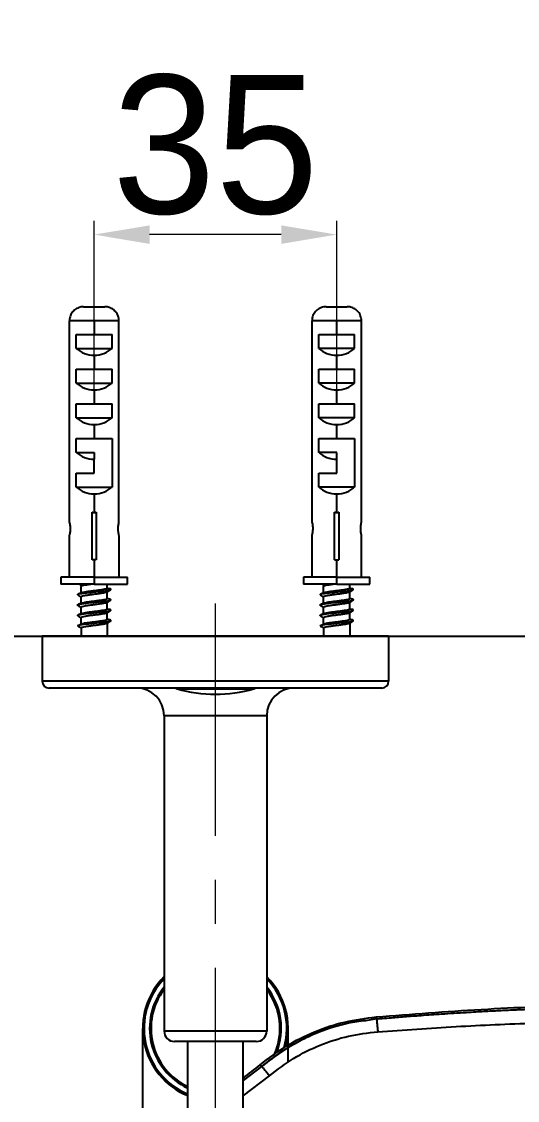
# Model space of a CAD drawing. Extents: x 0 to 3160, y 0 to 2315.
# Drawn here: x 1104.3 to 1175.9, y 1997.6 to 2153.3 of the extents above; entities that cross this region are included whole.
import ezdxf

# ---------------------------------------------------------------- set-up
doc = ezdxf.new("R2010")
doc.units = 0
doc.header["$LTSCALE"] = 4
doc.header["$MEASUREMENT"] = 0
doc.header["$PDMODE"] = 3
doc.header["$PDSIZE"] = -10
doc.linetypes.add('CENTER2', pattern=[28.575, 19.05, -3.175, 3.175, -3.175])
doc.layers.get('0').update_dxf_attribs({"linetype": 'CONTINUOUS'})
doc.layers.get('DEFPOINTS').update_dxf_attribs({"linetype": 'CONTINUOUS'})
doc.layers.add('1', color=7, linetype='CONTINUOUS', true_color=0xffffff)
doc.layers.add('Cneter', color=1, linetype='CENTER2', lineweight=13)
doc.layers.add('DEF_LAYER_ASSEM_MEMBER', color=7, linetype='CONTINUOUS')
doc.styles.add('Daelim Dimension', font='')
doc.styles.get('Daelim Dimension').set_extended_font_data('나눔고딕')
doc.dimstyles.new('DEFAULT', dxfattribs={"dimscale": 2, "dimtxt": 2, "dimasz": 2, "dimexe": 0, "dimexo": 2, "dimgap": 1, "dimtad": 1, "dimdec": 1, "dimzin": 9, "dimdsep": 46, "dimtxsty": 'Daelim Dimension', "dimcen": 0.5, "dimclrd": 252, "dimclre": 252, "dimclrt": 3, "dimadec": 1, "dimazin": 0, "dimtfac": 1, "dimtdec": 1, "dimtix": 1, "dimtmove": 0, "dimatfit": 3, "dimfxl": 1, "dimtolj": 1, "dimtzin": 1, "dimlwd": 9, "dimlwe": 9, "dimarcsym": 0})

# ---------------------------------------------------------------- blocks, each defined once
blk = doc.blocks.new('*D3')
at = {"color": 5, "lineweight": 9, "ltscale": 0.5, "transparency": 16777216}
for p, q in [((1114.8, 2098.3), (1114.8, 2124.52)), ((1149.8, 2098.3), (1149.8, 2124.52)), ((1141.8, 2122.52), (1122.8, 2122.52))]:
    blk.add_line(p, q, dxfattribs=at)
at = {"color": 5, "ltscale": 0.5, "transparency": 16777216}
for points in [[(1122.8, 2123.85), (1122.8, 2121.18), (1114.8, 2122.52)], [(1141.8, 2123.85), (1141.8, 2121.18), (1149.8, 2122.52)]]:
    blk.add_solid(points, dxfattribs=at)
at = {"layer": 'DEFPOINTS', "color": 0, "ltscale": 0.5, "transparency": 16777216}
for p in [(1114.8, 2122.52), (1114.8, 2094.3), (1149.8, 2094.3)]:
    blk.add_point(p, dxfattribs=at)
at = {"color": 7, "ltscale": 0.5, "transparency": 16777216, "insert": (1132.3, 2135.42), "char_height": 20, "attachment_point": 5, "style": 'Daelim Dimension'}
blk.add_mtext('\\A1;35', dxfattribs=at)
blk = doc.blocks.new('*D4')
at = {"color": 5, "lineweight": 9, "ltscale": 0.5, "transparency": 16777216}
for p, q in [((1036.95, 2094.6), (1036.95, 2201)), ((1227.66, 2094.6), (1227.66, 2201)), ((1219.66, 2199), (1044.95, 2199))]:
    blk.add_line(p, q, dxfattribs=at)
at = {"color": 5, "ltscale": 0.5, "transparency": 16777216}
for points in [[(1044.95, 2200.33), (1044.95, 2197.67), (1036.95, 2199)], [(1219.66, 2200.33), (1219.66, 2197.67), (1227.66, 2199)]]:
    blk.add_solid(points, dxfattribs=at)
at = {"layer": 'DEFPOINTS', "color": 0, "ltscale": 0.5, "transparency": 16777216}
for p in [(1036.95, 2199), (1036.95, 2090.6), (1227.66, 2090.6)]:
    blk.add_point(p, dxfattribs=at)
at = {"color": 7, "ltscale": 0.5, "transparency": 16777216, "insert": (1123.8, 2211.89), "char_height": 20, "attachment_point": 5, "style": 'Daelim Dimension'}
blk.add_mtext('\\A1;150~210', dxfattribs=at)
blk = doc.blocks.new('*D7')
at = {"color": 5, "lineweight": 9, "ltscale": 0.5, "transparency": 16777216}
for p, q in [((1072.3, 2030.36), (1072.3, 2160.95)), ((1192.3, 2027.29), (1192.3, 2160.95)), ((1080.3, 2158.95), (1184.3, 2158.95))]:
    blk.add_line(p, q, dxfattribs=at)
at = {"color": 5, "ltscale": 0.5, "transparency": 16777216}
for points in [[(1080.3, 2160.29), (1080.3, 2157.62), (1072.3, 2158.95)], [(1184.3, 2160.29), (1184.3, 2157.62), (1192.3, 2158.95)]]:
    blk.add_solid(points, dxfattribs=at)
at = {"layer": 'DEFPOINTS', "color": 0, "ltscale": 0.5, "transparency": 16777216}
for p in [(1192.3, 2158.95), (1072.3, 2026.36), (1192.3, 2023.29)]:
    blk.add_point(p, dxfattribs=at)
at = {"color": 7, "ltscale": 0.5, "transparency": 16777216, "insert": (1132.3, 2171.8), "char_height": 20, "attachment_point": 5, "style": 'Daelim Dimension'}
blk.add_mtext('\\A1;120', dxfattribs=at)
blk = doc.blocks.new('*D9')
at = {"color": 5, "lineweight": 9, "ltscale": 0.5, "transparency": 16777216}
for p, q in [((1347.93, 2064.6), (1549.75, 2064.6)), ((1547.75, 2056.6), (1547.75, 1466.49)), ((1136.3, 1458.49), (1549.75, 1458.49))]:
    blk.add_line(p, q, dxfattribs=at)
at = {"color": 5, "ltscale": 0.5, "transparency": 16777216}
for points in [[(1546.41, 2056.6), (1549.08, 2056.6), (1547.75, 2064.6)], [(1546.41, 1466.49), (1549.08, 1466.49), (1547.75, 1458.49)]]:
    blk.add_solid(points, dxfattribs=at)
at = {"layer": 'DEFPOINTS', "color": 0, "ltscale": 0.5, "transparency": 16777216}
for p in [(1343.93, 2064.6), (1132.3, 1458.49), (1547.75, 1458.49)]:
    blk.add_point(p, dxfattribs=at)
at = {"color": 7, "ltscale": 0.5, "transparency": 16777216, "insert": (1534.86, 1761.55), "char_height": 20, "attachment_point": 5, "rotation": 90, "style": 'Daelim Dimension'}
blk.add_mtext('\\A1;606', dxfattribs=at)

msp = doc.modelspace()

# ---------------------------------------------------------------- linework, layer by layer
at = {"ltscale": 0.5}
msp.add_line((684.04, 2064.6), (2163.88, 2064.6), dxfattribs=at)
at = {"layer": '1', "color": 7, "linetype": 'Continuous'}
for p, q in [((1113.28, 2112.1), (1116.32, 2112.1)), ((1148.28, 2112.1), (1151.32, 2112.1)), ((1114.8, 2110.1), (1111.24, 2110.1)), ((1111.24, 2080.97), (1111.24, 2110.1)), ((1118.37, 2110.1), (1114.8, 2110.1)), ((1114.8, 2110.1), (1114.8, 2108.1)), ((1118.37, 2080.97), (1118.37, 2110.1)), ((1149.8, 2110.1), (1146.24, 2110.1)), ((1146.24, 2080.97), (1146.24, 2110.1)), ((1153.37, 2110.1), (1149.8, 2110.1)), ((1149.8, 2108.1), (1149.8, 2110.1)), ((1153.37, 2080.97), (1153.37, 2110.1)), ((1112.21, 2108.1), (1114.8, 2108.1)), ((1112.21, 2106.1), (1112.21, 2108.1)), ((1114.8, 2108.1), (1117.39, 2108.1)), ((1117.39, 2106.1), (1117.39, 2108.1)), ((1147.21, 2108.1), (1149.8, 2108.1)), ((1147.21, 2106.1), (1147.21, 2108.1)), ((1149.8, 2108.1), (1152.39, 2108.1)), ((1152.39, 2106.1), (1152.39, 2108.1)), ((1112.21, 2106.1), (1117.39, 2106.1)), ((1152.39, 2106.1), (1147.21, 2106.1)), ((1114.8, 2105.1), (1114.8, 2103.1)), ((1149.8, 2103.1), (1149.8, 2105.1)), ((1112.21, 2103.1), (1114.8, 2103.1)), ((1112.21, 2101.1), (1112.21, 2103.1)), ((1114.8, 2103.1), (1117.39, 2103.1)), ((1117.39, 2101.1), (1117.39, 2103.1)), ((1147.21, 2103.1), (1149.8, 2103.1)), ((1147.21, 2101.1), (1147.21, 2103.1)), ((1149.8, 2103.1), (1152.39, 2103.1)), ((1152.39, 2101.1), (1152.39, 2103.1)), ((1112.21, 2101.1), (1117.39, 2101.1)), ((1114.8, 2100.1), (1114.8, 2098.1)), ((1152.39, 2101.1), (1147.21, 2101.1)), ((1149.8, 2098.1), (1149.8, 2100.1)), ((1112.21, 2098.1), (1114.8, 2098.1)), ((1112.21, 2096.1), (1112.21, 2098.1)), ((1114.8, 2098.1), (1117.39, 2098.1)), ((1117.39, 2096.1), (1117.39, 2098.1)), ((1147.21, 2098.1), (1149.8, 2098.1)), ((1147.21, 2096.1), (1147.21, 2098.1)), ((1149.8, 2098.1), (1152.39, 2098.1)), ((1152.39, 2096.1), (1152.39, 2098.1)), ((1112.21, 2096.1), (1117.39, 2096.1)), ((1114.8, 2095.1), (1114.8, 2093.1)), ((1152.39, 2096.1), (1147.21, 2096.1)), ((1149.8, 2093.1), (1149.8, 2095.1)), ((1112.21, 2093.1), (1114.8, 2093.1)), ((1112.21, 2091.1), (1112.21, 2093.1)), ((1114.8, 2093.1), (1117.39, 2093.1)), ((1117.39, 2093.1), (1117.39, 2086.1)), ((1147.21, 2093.1), (1149.8, 2093.1)), ((1147.21, 2091.1), (1147.21, 2093.1)), ((1149.8, 2093.1), (1152.39, 2093.1)), ((1152.39, 2093.1), (1152.39, 2086.1)), ((1112.21, 2091.1), (1114.8, 2091.1)), ((1114.8, 2091.1), (1114.8, 2090.1)), ((1149.8, 2091.1), (1147.21, 2091.1)), ((1149.8, 2090.1), (1149.8, 2091.1)), ((1114.8, 2088.1), (1114.8, 2090.1)), ((1149.8, 2088.1), (1149.8, 2090.1)), ((1112.21, 2088.1), (1114.8, 2088.1)), ((1112.21, 2086.1), (1112.21, 2088.1)), ((1147.21, 2088.1), (1149.8, 2088.1)), ((1147.21, 2086.1), (1147.21, 2088.1)), ((1112.21, 2086.1), (1117.39, 2086.1)), ((1152.39, 2086.1), (1147.21, 2086.1)), ((1114.8, 2085.1), (1114.8, 2082.41)), ((1149.8, 2082.41), (1149.8, 2085.1)), ((1114.5, 2075.6), (1114.5, 2082.48)), ((1115.1, 2082.48), (1115.1, 2075.6)), ((1149.5, 2075.6), (1149.5, 2082.48)), ((1150.1, 2082.48), (1150.1, 2075.6)), ((1111.2, 2079.11), (1111.2, 2073.1)), ((1118.4, 2073.1), (1118.4, 2079.11)), ((1146.2, 2079.11), (1146.2, 2073.1)), ((1153.4, 2073.1), (1153.4, 2079.11)), ((1115.1, 2075.6), (1114.5, 2075.6)), ((1114.8, 2075.6), (1114.8, 2073.1)), ((1149.5, 2075.6), (1150.1, 2075.6)), ((1149.8, 2073.1), (1149.8, 2075.6)), ((1110, 2073.1), (1110, 2072.1)), ((1114.8, 2073.1), (1110, 2073.1)), ((1114.8, 2072.1), (1110, 2072.1)), ((1112.92, 2071.85), (1112.92, 2071.74)), ((1112.92, 2070.83), (1112.92, 2071.74)), ((1114.8, 2073.1), (1114.8, 2072.1)), ((1114.8, 2073.1), (1119.6, 2073.1)), ((1114.8, 2072.1), (1119.6, 2072.1)), ((1116.69, 2071.54), (1116.69, 2072.1)), ((1119.6, 2072.1), (1119.6, 2073.1)), ((1145, 2073.1), (1145, 2072.1)), ((1149.8, 2073.1), (1145, 2073.1)), ((1149.8, 2072.1), (1145, 2072.1)), ((1147.92, 2071.85), (1147.92, 2071.74)), ((1147.92, 2070.83), (1147.92, 2071.74)), ((1149.8, 2072.1), (1149.8, 2073.1)), ((1149.8, 2073.1), (1154.6, 2073.1)), ((1149.8, 2072.1), (1154.6, 2072.1)), ((1151.69, 2071.54), (1151.69, 2072.1)), ((1154.6, 2072.1), (1154.6, 2073.1)), ((1112.92, 2069.32), (1112.92, 2070.24)), ((1116.69, 2070.04), (1116.69, 2070.97)), ((1147.92, 2069.32), (1147.92, 2070.24)), ((1151.69, 2070.04), (1151.69, 2070.97)), ((1112.92, 2067.82), (1112.92, 2068.74)), ((1116.69, 2068.54), (1116.69, 2069.49)), ((1147.92, 2067.82), (1147.92, 2068.74)), ((1151.69, 2068.54), (1151.69, 2069.49)), ((1112.92, 2066.29), (1112.92, 2067.24)), ((1116.69, 2067.04), (1116.69, 2067.99)), ((1147.92, 2066.29), (1147.92, 2067.24)), ((1151.69, 2067.04), (1151.69, 2067.99)), ((1112.92, 2065.74), (1112.92, 2064.6)), ((1116.69, 2066.49), (1116.69, 2064.6)), ((1147.92, 2065.74), (1147.92, 2064.6)), ((1151.69, 2066.49), (1151.69, 2064.6)), ((1155.51, 2009.66), (1155.53, 2009.36)), ((1155.53, 2009.36), (1153.94, 2009.11)), ((1138.97, 2002.52), (1136.3, 2000.46)), ((1138.78, 2002.75), (1138.97, 2002.52)), ((1138.97, 2002.52), (1138.99, 2002.5)), ((1136.3, 1998.25), (1140.1, 2001.17))]:
    msp.add_line(p, q, dxfattribs=at)
for centre, start_param, end_param in [((1114.8, 2108.38), 3.90924, 4.712389), ((1114.8, 2108.38), 4.712389, 5.515538), ((1149.8, 2108.38), 3.90924, 4.712389), ((1149.8, 2108.38), 4.712389, 5.515538), ((1114.8, 2103.38), 3.90924, 4.712389), ((1114.8, 2103.38), 4.712389, 5.515538), ((1149.8, 2103.38), 3.90924, 4.712389), ((1149.8, 2103.38), 4.712389, 5.515538), ((1114.8, 2098.38), 3.90924, 4.712389), ((1114.8, 2098.38), 4.712389, 5.515538), ((1149.8, 2098.38), 3.90924, 4.712389), ((1149.8, 2098.38), 4.712389, 5.515538), ((1114.8, 2093.38), 3.90924, 4.712389), ((1149.8, 2093.38), 3.90924, 4.712389), ((1114.8, 2088.38), 3.90924, 4.712389), ((1114.8, 2088.38), 4.712389, 5.515538), ((1149.8, 2088.38), 3.90924, 4.712389), ((1149.8, 2088.38), 4.712389, 5.515538)]:
    msp.add_ellipse(centre, major_axis=(3.6, 0), ratio=0.909091, start_param=start_param, end_param=end_param, dxfattribs=at)
for points, knots in [([(1113.28, 2112.1), (1113.05, 2112.1), (1112.81, 2112.07), (1112.37, 2111.91), (1112.16, 2111.79), (1111.8, 2111.5), (1111.65, 2111.33), (1111.41, 2110.94), (1111.33, 2110.73), (1111.25, 2110.38), (1111.24, 2110.24), (1111.24, 2110.1)], [0, 0, 0, 0, 0.222179, 0.222179, 0.444896, 0.444896, 0.660359, 0.660359, 0.872339, 0.872339, 1, 1, 1, 1]), ([(1118.37, 2110.1), (1118.37, 2110.33), (1118.33, 2110.55), (1118.18, 2110.97), (1118.07, 2111.17), (1117.8, 2111.52), (1117.63, 2111.67), (1117.25, 2111.91), (1117.03, 2112), (1116.66, 2112.09), (1116.49, 2112.1), (1116.32, 2112.1)], [0, 0, 0, 0, 0.210475, 0.210475, 0.420919, 0.420919, 0.631855, 0.631855, 0.844512, 0.844512, 1, 1, 1, 1]), ([(1148.28, 2112.1), (1148.05, 2112.1), (1147.81, 2112.07), (1147.37, 2111.91), (1147.16, 2111.79), (1146.8, 2111.5), (1146.65, 2111.33), (1146.41, 2110.94), (1146.33, 2110.73), (1146.25, 2110.38), (1146.24, 2110.24), (1146.24, 2110.1)], [0, 0, 0, 0, 0.222179, 0.222179, 0.444896, 0.444896, 0.660359, 0.660359, 0.872339, 0.872339, 1, 1, 1, 1]), ([(1153.37, 2110.1), (1153.37, 2110.33), (1153.33, 2110.55), (1153.18, 2110.97), (1153.07, 2111.17), (1152.8, 2111.52), (1152.63, 2111.67), (1152.25, 2111.91), (1152.03, 2112), (1151.66, 2112.09), (1151.49, 2112.1), (1151.32, 2112.1)], [0, 0, 0, 0, 0.210475, 0.210475, 0.420919, 0.420919, 0.631855, 0.631855, 0.844512, 0.844512, 1, 1, 1, 1]), ([(1111.24, 2080.97), (1111.25, 2080.91), (1111.27, 2080.84), (1111.3, 2080.67), (1111.32, 2080.57), (1111.34, 2080.36), (1111.34, 2080.24), (1111.35, 2080.02), (1111.34, 2079.91), (1111.32, 2079.71), (1111.31, 2079.61), (1111.28, 2079.43), (1111.27, 2079.35), (1111.24, 2079.22), (1111.22, 2079.17), (1111.21, 2079.12), (1111.2, 2079.1), (1111.2, 2079.1)], [0, 0, 0, 0, 0.130372, 0.130372, 0.260778, 0.260778, 0.390104, 0.390104, 0.5147, 0.5147, 0.638474, 0.638474, 0.766412, 0.766412, 0.897176, 0.897176, 1, 1, 1, 1]), ([(1118.4, 2079.1), (1118.4, 2079.1), (1118.4, 2079.1), (1118.4, 2079.11), (1118.39, 2079.14), (1118.37, 2079.22), (1118.36, 2079.28), (1118.33, 2079.42), (1118.31, 2079.51), (1118.28, 2079.71), (1118.27, 2079.82), (1118.26, 2080.04), (1118.26, 2080.15), (1118.27, 2080.37), (1118.28, 2080.47), (1118.31, 2080.66), (1118.32, 2080.75), (1118.35, 2080.88), (1118.36, 2080.93), (1118.37, 2080.97)], [0, 0, 0, 0, 0.025111, 0.025111, 0.149041, 0.149041, 0.273737, 0.273737, 0.402646, 0.402646, 0.533133, 0.533133, 0.659652, 0.659652, 0.782891, 0.782891, 0.908576, 0.908576, 1, 1, 1, 1]), ([(1146.24, 2080.97), (1146.25, 2080.91), (1146.27, 2080.84), (1146.3, 2080.67), (1146.32, 2080.57), (1146.34, 2080.36), (1146.34, 2080.24), (1146.35, 2080.02), (1146.34, 2079.91), (1146.32, 2079.71), (1146.31, 2079.61), (1146.28, 2079.43), (1146.27, 2079.35), (1146.24, 2079.22), (1146.22, 2079.17), (1146.21, 2079.12), (1146.2, 2079.1), (1146.2, 2079.1)], [0, 0, 0, 0, 0.130372, 0.130372, 0.260778, 0.260778, 0.390104, 0.390104, 0.5147, 0.5147, 0.638474, 0.638474, 0.766412, 0.766412, 0.897176, 0.897176, 1, 1, 1, 1]), ([(1153.4, 2079.1), (1153.4, 2079.1), (1153.4, 2079.1), (1153.4, 2079.11), (1153.39, 2079.14), (1153.37, 2079.22), (1153.36, 2079.28), (1153.33, 2079.42), (1153.31, 2079.51), (1153.28, 2079.71), (1153.27, 2079.82), (1153.26, 2080.04), (1153.26, 2080.15), (1153.27, 2080.37), (1153.28, 2080.47), (1153.31, 2080.66), (1153.32, 2080.75), (1153.35, 2080.88), (1153.36, 2080.93), (1153.37, 2080.97)], [0, 0, 0, 0, 0.025111, 0.025111, 0.149041, 0.149041, 0.273737, 0.273737, 0.402646, 0.402646, 0.533133, 0.533133, 0.659652, 0.659652, 0.782891, 0.782891, 0.908576, 0.908576, 1, 1, 1, 1]), ([(1113.25, 2071.88), (1113.12, 2071.9), (1112.93, 2071.92), (1112.78, 2071.95), (1112.74, 2071.96)], [0, 0, 0, 0, 0.663259, 1, 1, 1, 1]), ([(1114.81, 2072.11), (1114.72, 2072.1), (1114.64, 2072.09), (1114.35, 2072.06), (1114.14, 2072.03), (1113.76, 2071.97), (1113.58, 2071.95), (1113.29, 2071.89), (1113.17, 2071.87), (1112.99, 2071.81), (1112.94, 2071.78), (1112.92, 2071.75), (1112.92, 2071.74), (1112.92, 2071.74)], [0, 0, 0, 0, 0.083074, 0.083074, 0.299494, 0.299494, 0.51592, 0.51592, 0.732355, 0.732355, 0.948771, 0.948771, 1, 1, 1, 1]), ([(1148.25, 2071.88), (1148.12, 2071.9), (1147.93, 2071.92), (1147.78, 2071.95), (1147.74, 2071.96)], [0, 0, 0, 0, 0.663259, 1, 1, 1, 1]), ([(1149.81, 2072.11), (1149.72, 2072.1), (1149.64, 2072.09), (1149.35, 2072.06), (1149.14, 2072.03), (1148.76, 2071.97), (1148.58, 2071.95), (1148.29, 2071.89), (1148.17, 2071.87), (1147.99, 2071.81), (1147.94, 2071.78), (1147.92, 2071.75), (1147.92, 2071.74), (1147.92, 2071.74)], [0, 0, 0, 0, 0.083074, 0.083074, 0.299494, 0.299494, 0.51592, 0.51592, 0.732355, 0.732355, 0.948771, 0.948771, 1, 1, 1, 1]), ([(1112.46, 2070.54), (1112.38, 2070.57), (1112.4, 2070.66), (1113.1, 2070.78), (1113.9, 2070.87), (1114.25, 2070.9)], [0, 0, 0, 0, 0.297374, 0.71404, 1, 1, 1, 1]), ([(1112.92, 2070.79), (1112.92, 2070.82), (1112.95, 2070.84), (1113.09, 2070.9), (1113.2, 2070.92), (1113.47, 2070.98), (1113.63, 2071.01), (1113.99, 2071.06), (1114.17, 2071.08), (1114.37, 2071.11)], [0, 0, 0, 0, 0.254545, 0.254545, 0.509066, 0.509066, 0.763547, 0.763547, 1, 1, 1, 1]), ([(1114.37, 2070.56), (1114.16, 2070.53), (1113.96, 2070.5), (1113.6, 2070.45), (1113.44, 2070.42), (1113.18, 2070.37), (1113.08, 2070.34), (1112.95, 2070.29), (1112.92, 2070.26), (1112.92, 2070.24)], [0, 0, 0, 0, 0.254461, 0.254461, 0.508979, 0.508979, 0.763453, 0.763453, 1, 1, 1, 1]), ([(1114.25, 2070.9), (1114.59, 2070.94), (1115.48, 2071.03), (1116.74, 2071.16), (1117.37, 2071.32), (1117.08, 2071.43), (1116.71, 2071.49), (1116.64, 2071.5)], [0, 0, 0, 0, 0.17613, 0.432766, 0.689401, 0.946037, 1, 1, 1, 1]), ([(1114.37, 2071.11), (1114.57, 2071.14), (1114.79, 2071.16), (1115.22, 2071.22), (1115.43, 2071.24), (1115.81, 2071.3), (1115.99, 2071.32), (1116.29, 2071.38), (1116.42, 2071.41), (1116.6, 2071.46), (1116.66, 2071.49), (1116.69, 2071.52), (1116.69, 2071.53), (1116.69, 2071.54)], [0, 0, 0, 0, 0.188476, 0.188476, 0.376983, 0.376983, 0.565472, 0.565472, 0.753985, 0.753985, 0.942472, 0.942472, 1, 1, 1, 1]), ([(1116.69, 2070.99), (1116.69, 2070.96), (1116.66, 2070.93), (1116.51, 2070.88), (1116.41, 2070.85), (1116.14, 2070.8), (1115.97, 2070.77), (1115.61, 2070.72), (1115.41, 2070.69), (1114.99, 2070.64), (1114.77, 2070.61), (1114.49, 2070.57), (1114.43, 2070.57), (1114.37, 2070.56)], [0, 0, 0, 0, 0.188465, 0.188465, 0.376939, 0.376939, 0.565465, 0.565465, 0.75393, 0.75393, 0.942462, 0.942462, 1, 1, 1, 1]), ([(1147.46, 2070.54), (1147.38, 2070.57), (1147.4, 2070.66), (1148.1, 2070.78), (1148.9, 2070.87), (1149.25, 2070.9)], [0, 0, 0, 0, 0.297374, 0.71404, 1, 1, 1, 1]), ([(1147.92, 2070.79), (1147.92, 2070.82), (1147.95, 2070.84), (1148.09, 2070.9), (1148.2, 2070.92), (1148.47, 2070.98), (1148.63, 2071.01), (1148.99, 2071.06), (1149.17, 2071.08), (1149.37, 2071.11)], [0, 0, 0, 0, 0.254545, 0.254545, 0.509066, 0.509066, 0.763547, 0.763547, 1, 1, 1, 1]), ([(1149.37, 2070.56), (1149.16, 2070.53), (1148.96, 2070.5), (1148.6, 2070.45), (1148.44, 2070.42), (1148.18, 2070.37), (1148.08, 2070.34), (1147.95, 2070.29), (1147.92, 2070.26), (1147.92, 2070.24)], [0, 0, 0, 0, 0.254461, 0.254461, 0.508979, 0.508979, 0.763453, 0.763453, 1, 1, 1, 1]), ([(1149.25, 2070.9), (1149.59, 2070.94), (1150.48, 2071.03), (1151.74, 2071.16), (1152.37, 2071.32), (1152.08, 2071.43), (1151.71, 2071.49), (1151.64, 2071.5)], [0, 0, 0, 0, 0.17613, 0.432766, 0.689401, 0.946037, 1, 1, 1, 1]), ([(1149.37, 2071.11), (1149.57, 2071.14), (1149.79, 2071.16), (1150.22, 2071.22), (1150.43, 2071.24), (1150.81, 2071.3), (1150.99, 2071.32), (1151.29, 2071.38), (1151.42, 2071.41), (1151.6, 2071.46), (1151.66, 2071.49), (1151.69, 2071.52), (1151.69, 2071.53), (1151.69, 2071.54)], [0, 0, 0, 0, 0.188476, 0.188476, 0.376983, 0.376983, 0.565472, 0.565472, 0.753985, 0.753985, 0.942472, 0.942472, 1, 1, 1, 1]), ([(1151.69, 2070.99), (1151.69, 2070.96), (1151.66, 2070.93), (1151.51, 2070.88), (1151.41, 2070.85), (1151.14, 2070.8), (1150.97, 2070.77), (1150.61, 2070.72), (1150.41, 2070.69), (1149.99, 2070.64), (1149.77, 2070.61), (1149.49, 2070.57), (1149.43, 2070.57), (1149.37, 2070.56)], [0, 0, 0, 0, 0.188465, 0.188465, 0.376939, 0.376939, 0.565465, 0.565465, 0.75393, 0.75393, 0.942462, 0.942462, 1, 1, 1, 1]), ([(1112.48, 2069.03), (1112.41, 2069.05), (1112.35, 2069.13), (1112.91, 2069.26), (1114.33, 2069.42), (1115.95, 2069.57), (1117.1, 2069.72), (1117.32, 2069.87), (1116.91, 2069.96), (1116.65, 2070)], [0, 0, 0, 0, 0.084858, 0.242521, 0.400184, 0.557846, 0.715509, 0.873171, 1, 1, 1, 1]), ([(1116.66, 2069.44), (1116.64, 2069.43), (1116.62, 2069.42), (1116.51, 2069.38), (1116.41, 2069.35), (1116.14, 2069.3), (1115.97, 2069.27), (1115.61, 2069.22), (1115.41, 2069.19), (1114.99, 2069.14), (1114.77, 2069.11), (1114.35, 2069.05), (1114.14, 2069.03), (1113.76, 2068.97), (1113.58, 2068.95), (1113.29, 2068.89), (1113.17, 2068.87), (1112.99, 2068.81), (1112.94, 2068.78), (1112.92, 2068.75), (1112.92, 2068.74), (1112.92, 2068.74)], [0, 0, 0, 0, 0.053038, 0.053038, 0.168012, 0.168012, 0.282979, 0.282979, 0.397961, 0.397961, 0.512923, 0.512923, 0.627913, 0.627913, 0.742871, 0.742871, 0.857865, 0.857865, 0.97282, 0.97282, 1, 1, 1, 1]), ([(1113.03, 2069.37), (1113.1, 2069.4), (1113.2, 2069.42), (1113.47, 2069.48), (1113.63, 2069.51), (1114, 2069.56), (1114.2, 2069.59), (1114.62, 2069.64), (1114.84, 2069.67), (1115.26, 2069.72), (1115.47, 2069.75), (1115.85, 2069.8), (1116.02, 2069.83), (1116.32, 2069.88), (1116.44, 2069.91), (1116.61, 2069.97), (1116.67, 2069.99), (1116.69, 2070.03), (1116.69, 2070.03), (1116.69, 2070.04)], [0, 0, 0, 0, 0.120744, 0.120744, 0.242263, 0.242263, 0.363765, 0.363765, 0.485287, 0.485287, 0.606786, 0.606786, 0.728309, 0.728309, 0.849807, 0.849807, 0.971328, 0.971328, 1, 1, 1, 1]), ([(1147.48, 2069.03), (1147.41, 2069.05), (1147.35, 2069.13), (1147.91, 2069.26), (1149.33, 2069.42), (1150.95, 2069.57), (1152.1, 2069.72), (1152.32, 2069.87), (1151.91, 2069.96), (1151.65, 2070)], [0, 0, 0, 0, 0.084858, 0.242521, 0.400184, 0.557846, 0.715509, 0.873171, 1, 1, 1, 1]), ([(1151.66, 2069.44), (1151.64, 2069.43), (1151.62, 2069.42), (1151.51, 2069.38), (1151.41, 2069.35), (1151.14, 2069.3), (1150.97, 2069.27), (1150.61, 2069.22), (1150.41, 2069.19), (1149.99, 2069.14), (1149.77, 2069.11), (1149.35, 2069.05), (1149.14, 2069.03), (1148.76, 2068.97), (1148.58, 2068.95), (1148.29, 2068.89), (1148.17, 2068.87), (1147.99, 2068.81), (1147.94, 2068.78), (1147.92, 2068.75), (1147.92, 2068.74), (1147.92, 2068.74)], [0, 0, 0, 0, 0.053038, 0.053038, 0.168012, 0.168012, 0.282979, 0.282979, 0.397961, 0.397961, 0.512923, 0.512923, 0.627913, 0.627913, 0.742871, 0.742871, 0.857865, 0.857865, 0.97282, 0.97282, 1, 1, 1, 1]), ([(1148.03, 2069.37), (1148.1, 2069.4), (1148.2, 2069.42), (1148.47, 2069.48), (1148.63, 2069.51), (1149, 2069.56), (1149.2, 2069.59), (1149.62, 2069.64), (1149.84, 2069.67), (1150.26, 2069.72), (1150.47, 2069.75), (1150.85, 2069.8), (1151.02, 2069.83), (1151.32, 2069.88), (1151.44, 2069.91), (1151.61, 2069.97), (1151.67, 2069.99), (1151.69, 2070.03), (1151.69, 2070.03), (1151.69, 2070.04)], [0, 0, 0, 0, 0.120744, 0.120744, 0.242263, 0.242263, 0.363765, 0.363765, 0.485287, 0.485287, 0.606786, 0.606786, 0.728309, 0.728309, 0.849807, 0.849807, 0.971328, 0.971328, 1, 1, 1, 1]), ([(1112.48, 2067.53), (1112.44, 2067.54), (1112.34, 2067.61), (1112.67, 2067.73), (1113.96, 2067.88), (1115.59, 2068.03), (1116.9, 2068.19), (1117.37, 2068.34), (1117.01, 2068.44), (1116.69, 2068.49)], [0, 0, 0, 0, 0.048435, 0.207029, 0.365624, 0.524218, 0.682812, 0.841406, 1, 1, 1, 1]), ([(1116.66, 2067.94), (1116.64, 2067.93), (1116.62, 2067.92), (1116.51, 2067.88), (1116.41, 2067.85), (1116.14, 2067.8), (1115.97, 2067.77), (1115.61, 2067.72), (1115.41, 2067.69), (1114.99, 2067.64), (1114.77, 2067.61), (1114.35, 2067.56), (1114.14, 2067.53), (1113.76, 2067.47), (1113.58, 2067.45), (1113.29, 2067.39), (1113.17, 2067.37), (1112.99, 2067.31), (1112.94, 2067.28), (1112.92, 2067.25), (1112.92, 2067.24), (1112.92, 2067.24)], [0, 0, 0, 0, 0.052746, 0.052746, 0.167734, 0.167734, 0.282758, 0.282758, 0.397747, 0.397747, 0.512765, 0.512765, 0.627759, 0.627759, 0.742772, 0.742772, 0.857771, 0.857771, 0.972778, 0.972778, 1, 1, 1, 1]), ([(1112.92, 2066.29), (1112.92, 2066.32), (1112.95, 2066.34), (1113.09, 2066.4), (1113.2, 2066.42), (1113.47, 2066.48), (1113.63, 2066.51), (1114, 2066.56), (1114.2, 2066.59), (1114.62, 2066.64), (1114.84, 2066.67), (1115.26, 2066.72), (1115.47, 2066.75), (1115.85, 2066.8), (1116.02, 2066.83), (1116.32, 2066.88), (1116.44, 2066.91), (1116.61, 2066.97), (1116.67, 2066.99), (1116.69, 2067.03), (1116.69, 2067.03), (1116.69, 2067.04)], [0, 0, 0, 0, 0.108259, 0.108259, 0.216535, 0.216535, 0.324802, 0.324802, 0.433082, 0.433082, 0.541347, 0.541347, 0.649629, 0.649629, 0.757892, 0.757892, 0.866175, 0.866175, 0.974436, 0.974436, 1, 1, 1, 1]), ([(1113.03, 2067.87), (1113.1, 2067.9), (1113.2, 2067.93), (1113.47, 2067.98), (1113.63, 2068.01), (1114, 2068.06), (1114.2, 2068.09), (1114.62, 2068.14), (1114.84, 2068.17), (1115.26, 2068.22), (1115.47, 2068.25), (1115.85, 2068.3), (1116.02, 2068.33), (1116.32, 2068.38), (1116.44, 2068.41), (1116.61, 2068.47), (1116.67, 2068.49), (1116.69, 2068.53), (1116.69, 2068.53), (1116.69, 2068.54)], [0, 0, 0, 0, 0.120213, 0.120213, 0.241801, 0.241801, 0.363371, 0.363371, 0.484956, 0.484956, 0.606529, 0.606529, 0.728111, 0.728111, 0.849689, 0.849689, 0.971267, 0.971267, 1, 1, 1, 1]), ([(1147.48, 2067.53), (1147.44, 2067.54), (1147.34, 2067.61), (1147.67, 2067.73), (1148.96, 2067.88), (1150.59, 2068.03), (1151.9, 2068.19), (1152.37, 2068.34), (1152.01, 2068.44), (1151.69, 2068.49)], [0, 0, 0, 0, 0.048435, 0.207029, 0.365624, 0.524218, 0.682812, 0.841406, 1, 1, 1, 1]), ([(1151.66, 2067.94), (1151.64, 2067.93), (1151.62, 2067.92), (1151.51, 2067.88), (1151.41, 2067.85), (1151.14, 2067.8), (1150.97, 2067.77), (1150.61, 2067.72), (1150.41, 2067.69), (1149.99, 2067.64), (1149.77, 2067.61), (1149.35, 2067.56), (1149.14, 2067.53), (1148.76, 2067.47), (1148.58, 2067.45), (1148.29, 2067.39), (1148.17, 2067.37), (1147.99, 2067.31), (1147.94, 2067.28), (1147.92, 2067.25), (1147.92, 2067.24), (1147.92, 2067.24)], [0, 0, 0, 0, 0.052746, 0.052746, 0.167734, 0.167734, 0.282758, 0.282758, 0.397747, 0.397747, 0.512765, 0.512765, 0.627759, 0.627759, 0.742772, 0.742772, 0.857771, 0.857771, 0.972778, 0.972778, 1, 1, 1, 1]), ([(1147.92, 2066.29), (1147.92, 2066.32), (1147.95, 2066.34), (1148.09, 2066.4), (1148.2, 2066.42), (1148.47, 2066.48), (1148.63, 2066.51), (1149, 2066.56), (1149.2, 2066.59), (1149.62, 2066.64), (1149.84, 2066.67), (1150.26, 2066.72), (1150.47, 2066.75), (1150.85, 2066.8), (1151.02, 2066.83), (1151.32, 2066.88), (1151.44, 2066.91), (1151.61, 2066.97), (1151.67, 2066.99), (1151.69, 2067.03), (1151.69, 2067.03), (1151.69, 2067.04)], [0, 0, 0, 0, 0.108259, 0.108259, 0.216535, 0.216535, 0.324802, 0.324802, 0.433082, 0.433082, 0.541347, 0.541347, 0.649629, 0.649629, 0.757892, 0.757892, 0.866175, 0.866175, 0.974436, 0.974436, 1, 1, 1, 1]), ([(1148.03, 2067.87), (1148.1, 2067.9), (1148.2, 2067.93), (1148.47, 2067.98), (1148.63, 2068.01), (1149, 2068.06), (1149.2, 2068.09), (1149.62, 2068.14), (1149.84, 2068.17), (1150.26, 2068.22), (1150.47, 2068.25), (1150.85, 2068.3), (1151.02, 2068.33), (1151.32, 2068.38), (1151.44, 2068.41), (1151.61, 2068.47), (1151.67, 2068.49), (1151.69, 2068.53), (1151.69, 2068.53), (1151.69, 2068.54)], [0, 0, 0, 0, 0.120213, 0.120213, 0.241801, 0.241801, 0.363371, 0.363371, 0.484956, 0.484956, 0.606529, 0.606529, 0.728111, 0.728111, 0.849689, 0.849689, 0.971267, 0.971267, 1, 1, 1, 1]), ([(1112.4, 2066.08), (1112.41, 2066.12), (1112.6, 2066.21), (1113.6, 2066.34), (1115.21, 2066.5), (1116.65, 2066.65), (1117.35, 2066.8), (1117.12, 2066.92), (1116.79, 2066.98), (1116.72, 2066.99)], [0, 0, 0, 0, 0.116681, 0.286695, 0.456709, 0.626723, 0.796737, 0.966751, 1, 1, 1, 1]), ([(1116.66, 2066.44), (1116.64, 2066.43), (1116.62, 2066.42), (1116.51, 2066.38), (1116.41, 2066.35), (1116.14, 2066.3), (1115.97, 2066.27), (1115.61, 2066.22), (1115.41, 2066.19), (1114.99, 2066.14), (1114.77, 2066.11), (1114.35, 2066.06), (1114.14, 2066.03), (1113.76, 2065.97), (1113.58, 2065.95), (1113.29, 2065.89), (1113.17, 2065.87), (1112.99, 2065.81), (1112.94, 2065.78), (1112.92, 2065.75), (1112.92, 2065.74), (1112.92, 2065.74)], [0, 0, 0, 0, 0.05122, 0.05122, 0.16641, 0.16641, 0.281616, 0.281616, 0.396801, 0.396801, 0.512015, 0.512015, 0.627197, 0.627197, 0.742414, 0.742414, 0.857591, 0.857591, 0.972809, 0.972809, 1, 1, 1, 1]), ([(1147.4, 2066.08), (1147.41, 2066.12), (1147.6, 2066.21), (1148.6, 2066.34), (1150.21, 2066.5), (1151.65, 2066.65), (1152.35, 2066.8), (1152.12, 2066.92), (1151.79, 2066.98), (1151.72, 2066.99)], [0, 0, 0, 0, 0.116681, 0.286695, 0.456709, 0.626723, 0.796737, 0.966751, 1, 1, 1, 1]), ([(1151.66, 2066.44), (1151.64, 2066.43), (1151.62, 2066.42), (1151.51, 2066.38), (1151.41, 2066.35), (1151.14, 2066.3), (1150.97, 2066.27), (1150.61, 2066.22), (1150.41, 2066.19), (1149.99, 2066.14), (1149.77, 2066.11), (1149.35, 2066.06), (1149.14, 2066.03), (1148.76, 2065.97), (1148.58, 2065.95), (1148.29, 2065.89), (1148.17, 2065.87), (1147.99, 2065.81), (1147.94, 2065.78), (1147.92, 2065.75), (1147.92, 2065.74), (1147.92, 2065.74)], [0, 0, 0, 0, 0.05122, 0.05122, 0.16641, 0.16641, 0.281616, 0.281616, 0.396801, 0.396801, 0.512015, 0.512015, 0.627197, 0.627197, 0.742414, 0.742414, 0.857591, 0.857591, 0.972809, 0.972809, 1, 1, 1, 1]), ([(1155.51, 2009.66), (1160.55, 2010.05), (1170.64, 2010.83), (1185.8, 2011.44), (1195.92, 2011.47), (1200.98, 2011.49)], [0, 0, 0, 0, 0.333307, 0.666693, 1, 1, 1, 1]), ([(1155.53, 2009.36), (1155.69, 2009.37), (1156.31, 2009.43), (1157.65, 2009.54), (1159.64, 2009.7), (1162.16, 2009.89), (1165.13, 2010.1), (1167.78, 2010.27), (1169.81, 2010.39), (1171.04, 2010.46), (1172.15, 2010.52), (1173.24, 2010.58), (1174.34, 2010.63), (1175.44, 2010.68), (1176.56, 2010.73), (1177.63, 2010.78), (1178.68, 2010.82), (1179.68, 2010.86), (1180.66, 2010.9), (1181.59, 2010.93), (1183.15, 2010.98), (1185.15, 2011.04), (1187.4, 2011.09), (1189.07, 2011.12), (1190.26, 2011.15), (1191.51, 2011.16), (1192.76, 2011.18), (1193.74, 2011.19), (1194.1, 2011.19)], [0, 0, 0, 0, 0.012439, 0.048205, 0.104503, 0.167351, 0.244565, 0.336146, 0.373172, 0.402815, 0.431725, 0.459899, 0.487339, 0.517097, 0.54594, 0.573867, 0.600879, 0.626976, 0.652157, 0.676423, 0.699773, 0.773353, 0.831735, 0.87492, 0.90291, 0.924386, 0.972196, 1, 1, 1, 1]), ([(1138.78, 2002.75), (1139.99, 2003.69), (1142.43, 2005.55), (1146.57, 2007.59), (1150.95, 2009.06), (1153.99, 2009.46), (1155.51, 2009.66)], [0, 0, 0, 0, 0.25001, 0.500001, 0.75002, 1, 1, 1, 1]), ([(1153.94, 2009.11), (1153.12, 2009), (1150.84, 2008.7), (1147.66, 2007.66), (1144.4, 2006.2), (1141.59, 2004.57), (1139.85, 2003.22), (1138.97, 2002.52)], [0, 0, 0, 0, 0.149341, 0.414687, 0.601681, 0.796829, 1, 1, 1, 1]), ([(1155.54, 2009.36), (1155.54, 2009.35), (1155.54, 2009.33), (1155.56, 2009.22), (1155.58, 2009.02), (1155.61, 2008.76), (1155.64, 2008.46), (1155.67, 2008.13), (1155.7, 2007.81), (1155.72, 2007.61), (1155.72, 2007.52)], [0, 0, 0, 0, 0.119565, 0.247013, 0.379627, 0.513902, 0.646078, 0.772726, 0.891231, 1, 1, 1, 1]), ([(1155.72, 2007.52), (1159.49, 2007.78), (1167.02, 2008.31), (1177.07, 2008.75), (1185.88, 2008.98), (1193.42, 2009.05), (1198.44, 2009.05), (1200.95, 2009.04)], [0, 0, 0, 0, 0.2501, 0.500294, 0.667068, 0.833874, 1, 1, 1, 1]), ([(1140.1, 2001.17), (1141.24, 2002.04), (1143.51, 2003.78), (1147.38, 2005.66), (1151.47, 2007.01), (1154.3, 2007.35), (1155.72, 2007.52)], [0, 0, 0, 0, 0.250112, 0.500164, 0.750028, 1, 1, 1, 1]), ([(1144.48, 2006.14), (1143.61, 2005.67), (1141.67, 2004.62), (1139.94, 2003.26), (1138.98, 2002.51)], [0, 0, 0, 0, 0.448954, 1, 1, 1, 1]), ([(1138.99, 2002.5), (1138.99, 2002.5), (1139, 2002.49), (1139.05, 2002.42), (1139.16, 2002.29), (1139.32, 2002.11), (1139.5, 2001.88), (1139.71, 2001.64), (1139.91, 2001.4), (1140.04, 2001.25), (1140.1, 2001.17)], [0, 0, 0, 0, 0.027468, 0.164253, 0.307475, 0.453836, 0.599594, 0.741088, 0.875265, 1, 1, 1, 1])]:
    msp.add_open_spline(points, degree=3, knots=knots, dxfattribs=at)
for points, degree in [([(1114.5, 2082.48), (1114.56, 2082.46), (1114.66, 2082.42), (1114.76, 2082.41), (1114.8, 2082.41)], 3), ([(1114.8, 2082.41), (1114.85, 2082.41), (1114.95, 2082.42), (1115.05, 2082.46), (1115.1, 2082.48)], 3), ([(1149.5, 2082.48), (1149.56, 2082.46), (1149.66, 2082.42), (1149.76, 2082.41), (1149.8, 2082.41)], 3), ([(1149.8, 2082.41), (1149.85, 2082.41), (1149.95, 2082.42), (1150.05, 2082.46), (1150.1, 2082.48)], 3), ([(1112.43, 2070.55), (1112.67, 2070.39), (1112.92, 2070.22)], 2), ([(1113, 2070.86), (1112.73, 2070.75), (1112.47, 2070.64)], 2), ([(1114.37, 2071.11), (1114.33, 2071.04), (1114.29, 2070.97), (1114.25, 2070.9)], 3), ([(1114.25, 2070.9), (1114.29, 2070.79), (1114.33, 2070.67), (1114.37, 2070.56)], 3), ([(1116.66, 2070.95), (1116.93, 2071.13), (1117.19, 2071.31)], 2), ([(1147.43, 2070.55), (1147.67, 2070.39), (1147.92, 2070.22)], 2), ([(1148, 2070.86), (1147.73, 2070.75), (1147.47, 2070.64)], 2), ([(1149.37, 2071.11), (1149.33, 2071.04), (1149.29, 2070.97), (1149.25, 2070.9)], 3), ([(1149.25, 2070.9), (1149.29, 2070.79), (1149.33, 2070.67), (1149.37, 2070.56)], 3), ([(1151.66, 2070.95), (1151.93, 2071.13), (1152.19, 2071.31)], 2), ([(1112.43, 2069.05), (1112.67, 2068.89), (1112.92, 2068.72)], 2), ([(1113.04, 2069.37), (1112.76, 2069.26), (1112.49, 2069.15)], 2), ([(1116.66, 2069.44), (1116.92, 2069.62), (1117.18, 2069.8)], 2), ([(1147.43, 2069.05), (1147.67, 2068.89), (1147.92, 2068.72)], 2), ([(1148.04, 2069.37), (1147.76, 2069.26), (1147.49, 2069.15)], 2), ([(1151.66, 2069.44), (1151.92, 2069.62), (1152.18, 2069.8)], 2), ([(1112.43, 2067.55), (1112.67, 2067.38), (1112.92, 2067.22)], 2), ([(1113.04, 2067.88), (1112.77, 2067.76), (1112.5, 2067.65)], 2), ([(1116.65, 2067.94), (1116.92, 2068.12), (1117.18, 2068.3)], 2), ([(1147.43, 2067.55), (1147.67, 2067.38), (1147.92, 2067.22)], 2), ([(1148.04, 2067.88), (1147.77, 2067.76), (1147.5, 2067.65)], 2), ([(1151.65, 2067.94), (1151.92, 2068.12), (1152.18, 2068.3)], 2), ([(1112.4, 2066.08), (1112.58, 2065.97), (1112.75, 2065.85), (1112.92, 2065.74)], 3), ([(1112.92, 2066.29), (1112.75, 2066.22), (1112.58, 2066.15), (1112.41, 2066.08)], 3), ([(1113.43, 2066.47), (1113.23, 2066.36), (1113.02, 2066.26)], 2), ([(1116.65, 2066.44), (1116.92, 2066.62), (1117.18, 2066.8)], 2), ([(1147.4, 2066.08), (1147.58, 2065.97), (1147.75, 2065.85), (1147.92, 2065.74)], 3), ([(1147.92, 2066.29), (1147.75, 2066.22), (1147.58, 2066.15), (1147.41, 2066.08)], 3), ([(1148.43, 2066.47), (1148.23, 2066.36), (1148.02, 2066.26)], 2), ([(1151.65, 2066.44), (1151.92, 2066.62), (1152.18, 2066.8)], 2), ([(1136.3, 2000.79), (1137.13, 2001.44), (1137.95, 2002.1), (1138.78, 2002.75)], 3)]:
    msp.add_open_spline(points, degree=degree, dxfattribs=at)
at = {"layer": 'Cneter', "lineweight": 5, "ltscale": 0.5}
msp.add_line((1132.3, 1464.28), (1132.3, 2069.3), dxfattribs=at)
at = {"layer": 'DEF_LAYER_ASSEM_MEMBER', "color": 7, "linetype": 'Continuous'}
for p, q in [((1157.3, 2064.6), (1107.3, 2064.6)), ((1107.3, 2064.6), (1107.3, 2058.1)), ((1157.3, 2064.6), (1107.3, 2064.6)), ((1157.3, 2064.6), (1157.3, 2058.1)), ((1156.3, 2057.1), (1108.3, 2057.1)), ((1124.9, 2053.1), (1124.9, 2007.6)), ((1139.7, 2053.1), (1139.7, 2007.6)), ((1121.8, 1994.8), (1121.8, 2008)), ((1142.8, 2003.15), (1142.8, 2008)), ((1138.2, 2006.1), (1126.4, 2006.1)), ((1128.3, 1988.83), (1128.3, 2006.1)), ((1136.3, 1988.83), (1136.3, 2006.1))]:
    msp.add_line(p, q, dxfattribs=at)
at = {"layer": 'DEF_LAYER_ASSEM_MEMBER', "color": 9, "linetype": 'Continuous'}
for p, q in [((1157.3, 2058.1), (1107.3, 2058.1)), ((1126.76, 2057), (1137.84, 2057)), ((1139.7, 2053.1), (1124.9, 2053.1)), ((1139.7, 2007.6), (1124.9, 2007.6))]:
    msp.add_line(p, q, dxfattribs=at)
at = {"layer": 'DEF_LAYER_ASSEM_MEMBER', "color": 7, "linetype": 'Continuous'}
for centre, radius, start, end in [((1108.3, 2058.1), 1, 180, 270), ((1156.3, 2058.1), 1, 270, 0), ((1120.9, 2053.1), 4, 0, 90), ((1126.9, 2057.48), 0.5, 229.1617, 253.7425), ((1132.3, 2075.99), 19.79, 253.7425, 286.2575), ((1137.7, 2057.48), 0.5, 286.2575, 310.8383), ((1143.7, 2053.1), 4, 90, 180), ((1132.3, 2008), 10.5, 135.0436, 247.6073), ((1132.3, 2008), 10.3, 136.0922, 247.1482), ((1132.3, 2008), 10.3, 344.4527, 43.9078), ((1132.3, 2008), 10.5, 345.6424, 44.9564), ((1132.3, 2008), 9.3, 142.9169, 244.5256), ((1132.3, 2008), 9.3, 336.484, 37.083), ((1126.4, 2007.6), 1.5, 180, 270), ((1138.2, 2007.6), 1.5, 270, 0)]:
    msp.add_arc(centre, radius, start, end, dxfattribs=at)
at = {"layer": 'DEF_LAYER_ASSEM_MEMBER', "color": 2, "linetype": 'Continuous'}
for start, end in [(141.1743, 245.0989), (338.429, 38.822)]:
    msp.add_arc((1132.3, 2008), 9.5, start, end, dxfattribs=at)

# ---------------------------------------------------------------- dimensions: what is measured, and where the dimension line sits
at = {"color": 5, "ltscale": 0.5}
dim = msp.add_linear_dim(base=(1036.95, 2199), p1=(1227.66, 2090.6), p2=(1036.95, 2090.6), text='150~210', dimstyle='DEFAULT', override={"dimtxt": 10, "dimasz": 4, "dimexe": 1, "dimdec": 0, "dimclrd": 5, "dimclre": 5, "dimclrt": 7}, dxfattribs=at)
dim.commit()
dim.dimension.update_dxf_attribs({"geometry": '*D4', "text_midpoint": (1123.8, 2199), "dimtype": 160})
for base, p1, p2, picture, middle in [((1192.3, 2158.95), (1072.3, 2026.36), (1192.3, 2023.29), '*D7', (1132.3, 2171.8)), ((1114.8, 2122.52), (1149.8, 2094.3), (1114.8, 2094.3), '*D3', (1132.3, 2135.42))]:
    dim = msp.add_linear_dim(base=base, p1=p1, p2=p2, dimstyle='DEFAULT', override={"dimtxt": 10, "dimasz": 4, "dimexe": 1, "dimdec": 0, "dimclrd": 5, "dimclre": 5, "dimclrt": 7}, dxfattribs=at)
    dim.commit()
    dim.dimension.update_dxf_attribs({"geometry": picture, "text_midpoint": middle})
dim = msp.add_linear_dim(base=(1547.75, 1458.49), p1=(1343.93, 2064.6), p2=(1132.3, 1458.49), angle=90, dimstyle='DEFAULT', override={"dimtxt": 10, "dimasz": 4, "dimexe": 1, "dimdec": 0, "dimclrd": 5, "dimclre": 5, "dimclrt": 7}, dxfattribs=at)
dim.commit()
dim.dimension.update_dxf_attribs({"geometry": '*D9', "text_midpoint": (1534.86, 1761.55)})

doc.saveas('drawing.dxf')
